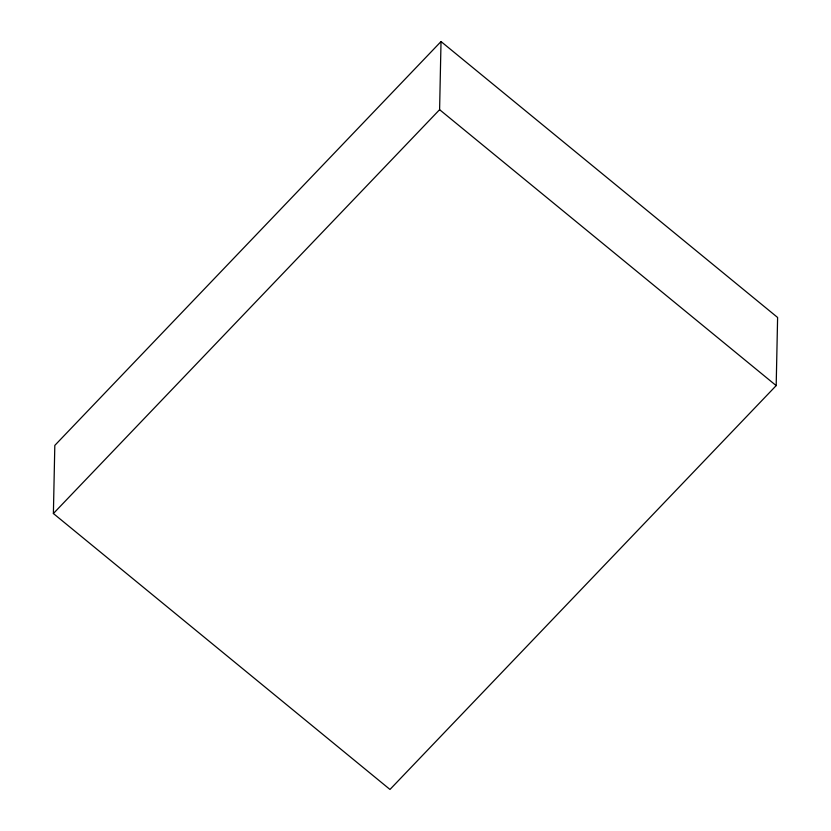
<?xml version="1.0" encoding="UTF-8"?>
<svg xmlns="http://www.w3.org/2000/svg" width="831" height="831" viewBox="0 0 831 831"><rect width="100%" height="100%" fill="white"/><g stroke="black" fill="none" stroke-linecap="round" stroke-linejoin="round"><path stroke-width="1.25" d="M53.392 513.527L54.815 445.395L441.022 41.55L777.608 317.473L776.185 385.605L389.978 789.45L53.392 513.527L439.599 109.682L441.022 41.55M439.599 109.682L776.185 385.605"/></g></svg>
